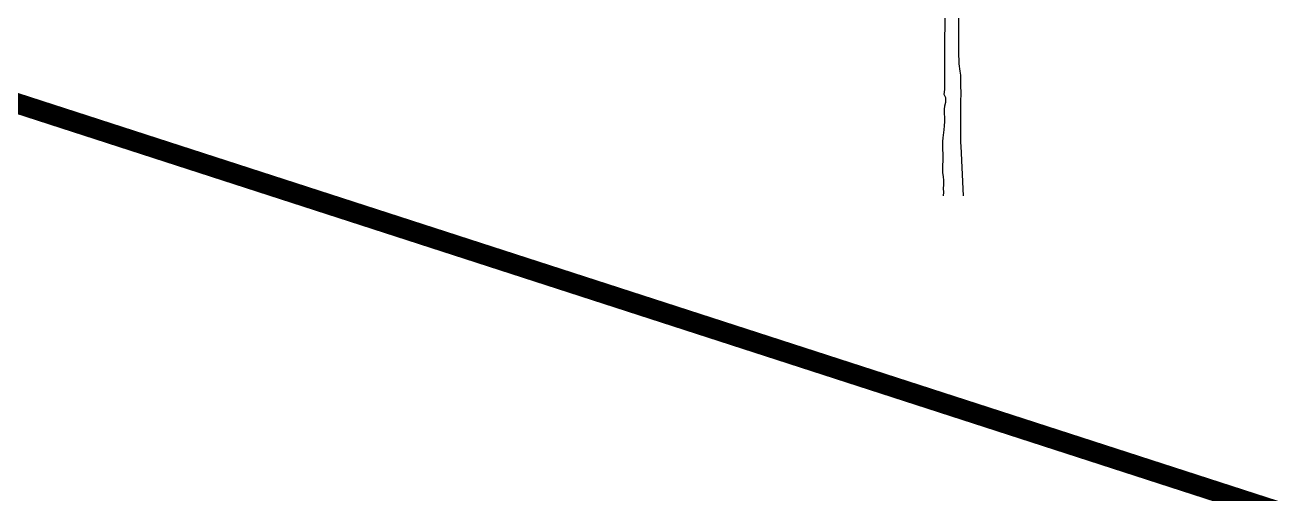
# Model space of a CAD drawing. Header units: inches. Extents: x 350994 to 353538, y 1581369 to 1583842.
# Drawn here: x 351347.69 to 351353.87, y 1583220.89 to 1583223.19 of the extents above; entities that cross this region are included whole.
import ezdxf

# ---------------------------------------------------------------- set-up
doc = ezdxf.new("R2010")
doc.units = ezdxf.units.IN
doc.header["$MEASUREMENT"] = 0
doc.linetypes.add('1', pattern=[0])
doc.layers.add("ROAD'S", color=1, linetype='1')
doc.layers.add('TREE', color=81, linetype='1')

# ---------------------------------------------------------------- blocks, each defined once
blk = doc.blocks.new('TREE_4')
at = {"color": 94}
for points in [[(-3, -32), (0, 0), (-3, 32), (0, 64), (0, 101), (-3, 136), (-9, 168), (-11, 202), (-11, 237), (-8, 269), (-8, 338), (-11, 370), (-11, 442), (-8, 474), (3, 544), (6, 578), (9, 616), (9, 651), (6, 685), (6, 720), (9, 752), (15, 784), (15, 821), (1, 850), (9, 896), (10, 1901)], [(128, 1687), (128, 1188), (131, 1156), (131, 1119), (137, 1055), (143, 1020), (145, 986), (145, 911), (148, 879), (148, 844), (145, 809), (145, 434), (148, 402), (168, -31)]]:
    blk.add_lwpolyline(points, dxfattribs=at)

msp = doc.modelspace()

# ---------------------------------------------------------------- linework, layer by layer
at = {"layer": "ROAD'S", "lineweight": 5, "const_width": 0.1}
msp.add_lwpolyline([(351366.7521, 1583221.8663), (351361.4724, 1583218.3308), (351332.2185, 1583227.7995)], dxfattribs=at)

# ---------------------------------------------------------------- block references
at = {"layer": 'TREE', "lineweight": 5, "xscale": 0.0005632341344607994, "yscale": 0.0005632341490127146, "zscale": 0.0005632341444477617}
msp.add_blockref('TREE_4', (351352.2052, 1583222.368), dxfattribs=at)

doc.saveas('drawing.dxf')
